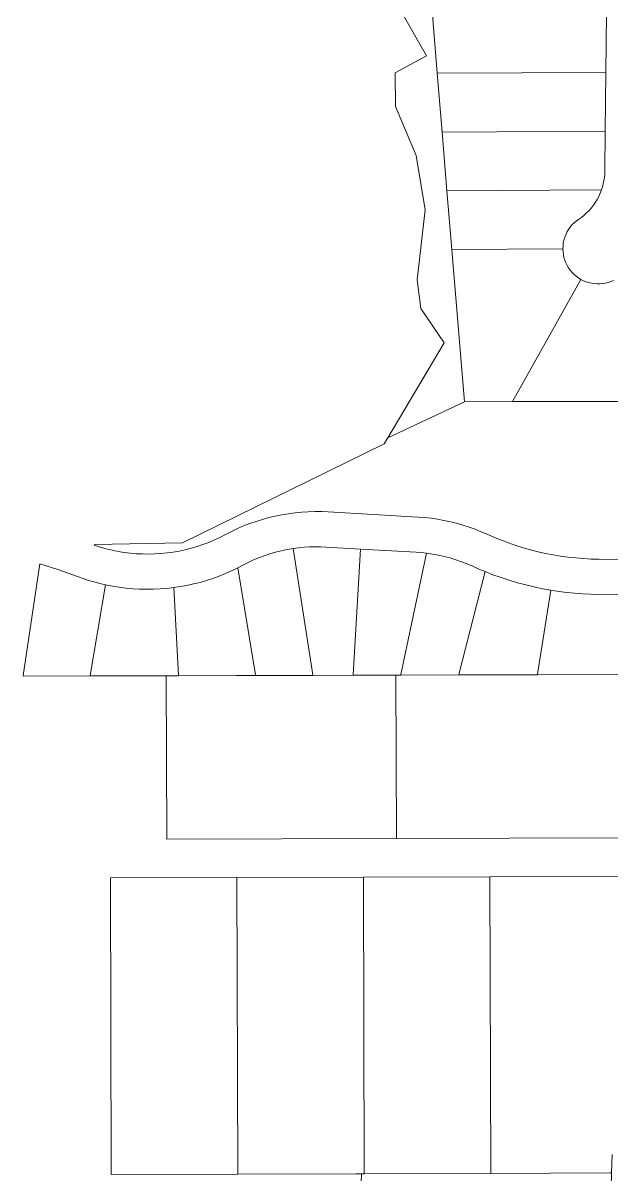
# Model space of a CAD drawing. Header units: feet. Extents: x 865220 to 2774701, y -2240498 to 961524.
# Drawn here: x 2758756 to 2759760, y 951181 to 953144 of the extents above; entities that cross this region are included whole.
import ezdxf

# ---------------------------------------------------------------- set-up
doc = ezdxf.new("R2010")
doc.units = ezdxf.units.FT
doc.header["$LTSCALE"] = 0.015
doc.header["$MEASUREMENT"] = 0
doc.layers.add('Parcels', color=7, linetype='Continuous', lineweight=0)

msp = doc.modelspace()

# ---------------------------------------------------------------- linework, layer by layer
at = {"layer": 'Parcels', "lineweight": 5, "ltscale": 100}
for p, q in [((2759397.7, 953168.7), (2759443.5, 953088.2)), ((2759453.6, 953158.3), (2759461.8, 953058.4)), ((2759749.3, 953059.6), (2759750.4, 953159.5)), ((2759443.5, 953088.2), (2759390, 953059.4)), ((2759390, 953059.4), (2759391, 953001.6)), ((2759749.3, 953059.6), (2759461.8, 953058.4)), ((2759461.8, 953058.4), (2759470.1, 952958.4)), ((2759470.1, 952958.4), (2759461.8, 953058.4)), ((2759748.2, 952959.6), (2759749.3, 953059.6)), ((2759749.3, 953059.6), (2759749.3, 953059.6)), ((2759391, 953001.6), (2759426, 952918.2)), ((2759748.2, 952959.6), (2759470.1, 952958.4)), ((2759470.1, 952958.4), (2759478.4, 952858.3)), ((2759478.4, 952858.3), (2759470.1, 952958.4)), ((2759747.5, 952891.8), (2759748.2, 952959.6)), ((2759748.2, 952959.6), (2759748.2, 952959.6)), ((2759426, 952918.2), (2759441.6, 952826)), ((2759747.2, 952886.3), (2759747.5, 952891.8)), ((2759743.4, 952864.8), (2759744.8, 952870.1)), ((2759744.8, 952870.1), (2759745.9, 952875.5)), ((2759745.9, 952875.5), (2759746.7, 952880.9)), ((2759746.7, 952880.9), (2759747.2, 952886.3)), ((2759741.7, 952859.6), (2759478.4, 952858.3)), ((2759478.4, 952858.3), (2759486.6, 952758.3)), ((2759737.2, 952848.8), (2759739.6, 952854.1)), ((2759739.6, 952854.1), (2759741.7, 952859.6)), ((2759741.7, 952859.6), (2759743.4, 952864.8)), ((2759741.7, 952859.6), (2759741.7, 952859.6)), ((2759724.5, 952829.2), (2759728.1, 952833.8)), ((2759728.1, 952833.8), (2759731.4, 952838.6)), ((2759731.4, 952838.6), (2759734.4, 952843.6)), ((2759734.4, 952843.6), (2759737.2, 952848.8)), ((2759441.6, 952826), (2759427.8, 952706.6)), ((2759698.8, 952806.7), (2759702.8, 952809.6)), ((2759702.8, 952809.6), (2759707.6, 952813)), ((2759707.6, 952813), (2759712.1, 952816.7)), ((2759712.1, 952816.7), (2759716.5, 952820.6)), ((2759716.5, 952820.6), (2759720.6, 952824.8)), ((2759720.6, 952824.8), (2759724.5, 952829.2)), ((2759683, 952787.8), (2759685.5, 952792.1)), ((2759685.5, 952792.1), (2759688.4, 952796.2)), ((2759688.4, 952796.2), (2759691.5, 952800)), ((2759691.5, 952800), (2759695, 952803.5)), ((2759695, 952803.5), (2759698.8, 952806.7)), ((2759676.7, 952769.1), (2759677.7, 952774)), ((2759677.7, 952774), (2759679.1, 952778.8)), ((2759679.1, 952778.8), (2759680.9, 952783.4)), ((2759680.9, 952783.4), (2759683, 952787.8)), ((2759676, 952759.3), (2759486.6, 952758.3)), ((2759508.1, 952498.7), (2759486.6, 952758.3)), ((2759676, 952759.3), (2759676.2, 952764.2)), ((2759676.2, 952754.4), (2759676, 952759.3)), ((2759676, 952759.3), (2759676, 952759.3)), ((2759676.2, 952764.2), (2759676.7, 952769.1)), ((2759676.8, 952749.6), (2759676.2, 952754.4)), ((2759677.8, 952744.8), (2759676.8, 952749.6)), ((2759679.2, 952740.2), (2759677.8, 952744.8)), ((2759681, 952735.6), (2759679.2, 952740.2)), ((2759683.1, 952731.2), (2759681, 952735.6)), ((2759685.6, 952727.1), (2759683.1, 952731.2)), ((2759688.4, 952723.1), (2759685.6, 952727.1)), ((2759691.5, 952719.4), (2759688.4, 952723.1)), ((2759695, 952715.9), (2759691.5, 952719.4)), ((2759698.6, 952712.7), (2759695, 952715.9)), ((2759702.6, 952709.8), (2759698.6, 952712.7)), ((2759427.8, 952706.6), (2759433.7, 952657.6)), ((2759706.7, 952707.3), (2759590.4, 952499)), ((2759590.4, 952499), (2759706.7, 952707.3)), ((2759706.7, 952707.3), (2759702.6, 952709.8)), ((2759711, 952705.1), (2759706.7, 952707.3)), ((2759715.4, 952703.3), (2759711, 952705.1)), ((2759720, 952701.8), (2759715.4, 952703.3)), ((2759724.6, 952700.8), (2759720, 952701.8)), ((2759729.4, 952700), (2759724.6, 952700.8)), ((2759734.2, 952699.7), (2759729.4, 952700)), ((2759739, 952699.7), (2759734.2, 952699.7)), ((2759743.7, 952700.2), (2759739, 952699.7)), ((2759748.4, 952701), (2759743.7, 952700.2)), ((2759753.1, 952702.2), (2759748.4, 952701)), ((2759757.6, 952703.7), (2759753.1, 952702.2)), ((2759762, 952705.6), (2759757.6, 952703.7)), ((2759433.7, 952657.6), (2759473.7, 952599)), ((2759473.7, 952599), (2759377.6, 952437.3)), ((2759377.6, 952437.3), (2759508.1, 952498.7)), ((2759590.4, 952499), (2759508.1, 952498.7)), ((2759590.4, 952499), (2759704.3, 952499.3)), ((2759590.4, 952499), (2759590.4, 952499)), ((2759792.9, 952499.5), (2759704.3, 952499.3)), ((2759377.3, 952436.7), (2759371.6, 952427.1)), ((2759377.6, 952437.3), (2759377.3, 952436.7)), ((2759371.6, 952427.1), (2759027.6, 952258.3)), ((2759164, 952298.4), (2759174.9, 952301.4)), ((2759174.9, 952301.4), (2759186, 952304)), ((2759186, 952304), (2759197.1, 952306.3)), ((2759197.1, 952306.3), (2759208.3, 952308.1)), ((2759208.3, 952308.1), (2759219.6, 952309.6)), ((2759219.6, 952309.6), (2759230.9, 952310.7)), ((2759230.9, 952310.7), (2759242.2, 952311.4)), ((2759242.2, 952311.4), (2759253.6, 952311.7)), ((2759253.6, 952311.7), (2759265, 952311.7)), ((2759265, 952311.7), (2759276.3, 952311.2)), ((2759276.3, 952311.2), (2759429.4, 952302.2)), ((2759429.4, 952302.2), (2759440.5, 952301.4)), ((2759440.5, 952301.4), (2759451.5, 952300.2)), ((2759451.5, 952300.2), (2759462.5, 952298.6)), ((2759111.1, 952277.7), (2759121.4, 952282.6)), ((2759121.4, 952282.6), (2759131.8, 952287.1)), ((2759131.8, 952287.1), (2759142.4, 952291.2)), ((2759142.4, 952291.2), (2759153.1, 952295)), ((2759153.1, 952295), (2759164, 952298.4)), ((2759462.5, 952298.6), (2759473.4, 952296.7)), ((2759473.4, 952296.7), (2759484.3, 952294.4)), ((2759484.3, 952294.4), (2759495, 952291.7)), ((2759495, 952291.7), (2759505.7, 952288.7)), ((2759505.7, 952288.7), (2759516.3, 952285.3)), ((2759516.3, 952285.3), (2759526.7, 952281.5)), ((2759526.7, 952281.5), (2759537, 952277.4)), ((2759072.5, 952259.2), (2759082.2, 952263.3)), ((2759082.2, 952263.3), (2759091.7, 952267.7)), ((2759091.7, 952267.7), (2759101, 952272.5)), ((2759101, 952272.5), (2759111.1, 952277.7)), ((2759537, 952277.4), (2759547.2, 952273)), ((2759547.2, 952273), (2759559.2, 952267.7)), ((2759559.2, 952267.7), (2759571.3, 952262.8)), ((2759571.3, 952262.8), (2759583.5, 952258.2)), ((2758877.7, 952255.4), (2758877.4, 952254.5)), ((2758877.4, 952254.5), (2758887.4, 952251.3)), ((2759027.6, 952258.3), (2758877.7, 952255.4)), ((2758887.4, 952251.3), (2758897.5, 952248.4)), ((2758897.5, 952248.4), (2758907.7, 952246)), ((2758907.7, 952246), (2758918, 952243.9)), ((2758918, 952243.9), (2758928.3, 952242.2)), ((2758928.3, 952242.2), (2758938.7, 952240.9)), ((2758938.7, 952240.9), (2758949.2, 952239.9)), ((2758991.1, 952240.2), (2759001.5, 952241.2)), ((2759001.5, 952241.2), (2759011.9, 952242.6)), ((2759011.9, 952242.6), (2759022.3, 952244.4)), ((2759022.3, 952244.4), (2759032.5, 952246.6)), ((2759032.5, 952246.6), (2759042.7, 952249.2)), ((2759042.7, 952249.2), (2759052.8, 952252.2)), ((2759052.8, 952252.2), (2759062.7, 952255.5)), ((2759062.7, 952255.5), (2759072.5, 952259.2)), ((2759186.3, 952242.3), (2759176.5, 952239.5)), ((2759196.2, 952244.8), (2759186.3, 952242.3)), ((2759206.3, 952246.9), (2759196.2, 952244.8)), ((2759216.3, 952248.7), (2759206.3, 952246.9)), ((2759225.7, 952249.9), (2759216.3, 952248.7)), ((2759249.8, 952033.5), (2759216.3, 952248.7)), ((2759235.1, 952250.9), (2759225.7, 952249.9)), ((2759244.5, 952251.5), (2759235.1, 952250.9)), ((2759253.9, 952251.7), (2759244.5, 952251.5)), ((2759263.4, 952251.7), (2759253.9, 952251.7)), ((2759272.8, 952251.3), (2759263.4, 952251.7)), ((2759331.1, 952247.9), (2759272.8, 952251.3)), ((2759318.6, 952033.7), (2759331.1, 952247.9)), ((2759425.9, 952242.3), (2759331.1, 952247.9)), ((2759331.1, 952247.9), (2759331.1, 952247.9)), ((2759400, 952033.9), (2759443.7, 952240.7)), ((2759434.8, 952241.7), (2759425.9, 952242.3)), ((2759443.7, 952240.7), (2759434.8, 952241.7)), ((2759453.8, 952239.2), (2759443.7, 952240.7)), ((2759443.7, 952240.7), (2759443.7, 952240.7)), ((2759583.5, 952258.2), (2759595.9, 952253.9)), ((2759595.9, 952253.9), (2759608.4, 952250)), ((2759608.4, 952250), (2759621, 952246.5)), ((2759621, 952246.5), (2759633.6, 952243.3)), ((2759633.6, 952243.3), (2759646.4, 952240.4)), ((2759646.4, 952240.4), (2759659.2, 952237.9)), ((2758784.9, 952222.6), (2758756.2, 952032.2)), ((2758801, 952217.6), (2758784.9, 952222.6)), ((2758949.2, 952239.9), (2758959.6, 952239.4)), ((2758959.6, 952239.4), (2758970.1, 952239.3)), ((2758970.1, 952239.3), (2758980.6, 952239.5)), ((2758980.6, 952239.5), (2758991.1, 952240.2)), ((2759138.5, 952224.3), (2759129.4, 952219.7)), ((2759147.8, 952228.7), (2759138.5, 952224.3)), ((2759157.2, 952232.6), (2759147.8, 952228.7)), ((2759166.8, 952236.2), (2759157.2, 952232.6)), ((2759176.5, 952239.5), (2759166.8, 952236.2)), ((2759463.9, 952237.4), (2759453.8, 952239.2)), ((2759473.9, 952235.2), (2759463.9, 952237.4)), ((2759483.8, 952232.6), (2759473.9, 952235.2)), ((2759493.6, 952229.6), (2759483.8, 952232.6)), ((2759503.3, 952226.2), (2759493.6, 952229.6)), ((2759512.9, 952222.5), (2759503.3, 952226.2)), ((2759522.3, 952218.4), (2759512.9, 952222.5)), ((2759659.2, 952237.9), (2759672.1, 952235.8)), ((2759672.1, 952235.8), (2759685.1, 952234)), ((2759685.1, 952234), (2759698.1, 952232.6)), ((2759698.1, 952232.6), (2759711.1, 952231.5)), ((2759711.1, 952231.5), (2759724.2, 952230.8)), ((2759724.2, 952230.8), (2759737.2, 952230.5)), ((2759737.2, 952230.5), (2759789.9, 952229.9)), ((2758817.1, 952212.4), (2758801, 952217.6)), ((2758833.1, 952206.8), (2758817.1, 952212.4)), ((2758848.9, 952201), (2758833.1, 952206.8)), ((2759090.4, 952201.8), (2759079.6, 952197.9)), ((2759101.1, 952206.1), (2759090.4, 952201.8)), ((2759111.5, 952210.8), (2759101.1, 952206.1)), ((2759121.9, 952215.7), (2759111.5, 952210.8)), ((2759129.4, 952219.7), (2759121.9, 952215.7)), ((2759152.2, 952033.3), (2759121.9, 952215.7)), ((2759498.8, 952034.2), (2759543.3, 952209.3)), ((2759532.8, 952213.8), (2759522.3, 952218.4)), ((2759543.3, 952209.3), (2759532.8, 952213.8)), ((2759556.9, 952204), (2759543.3, 952209.3)), ((2759543.3, 952209.3), (2759543.3, 952209.3)), ((2759570.7, 952199.1), (2759556.9, 952204)), ((2758858.3, 952197.6), (2758848.9, 952201)), ((2758867.8, 952194.5), (2758858.3, 952197.6)), ((2758877.4, 952191.7), (2758867.8, 952194.5)), ((2758896.8, 952186.9), (2758870.5, 952032.5)), ((2758870.5, 952032.5), (2758896.8, 952186.9)), ((2758887.1, 952189.2), (2758877.4, 952191.7)), ((2758896.8, 952186.9), (2758887.1, 952189.2)), ((2758908.3, 952184.7), (2758896.8, 952186.9)), ((2758896.8, 952186.9), (2758896.8, 952186.9)), ((2758919.8, 952182.8), (2758908.3, 952184.7)), ((2758931.3, 952181.3), (2758919.8, 952182.8)), ((2759012.8, 952182.1), (2759001.2, 952180.8)), ((2759024.1, 952183.8), (2759012.8, 952182.1)), ((2759021, 952032.9), (2759012.8, 952182.1)), ((2759012.8, 952182.1), (2759012.8, 952182.1)), ((2759035.4, 952185.9), (2759024.1, 952183.8)), ((2759046.6, 952188.3), (2759035.4, 952185.9)), ((2759057.7, 952191.1), (2759046.6, 952188.3)), ((2759068.7, 952194.3), (2759057.7, 952191.1)), ((2759079.6, 952197.9), (2759068.7, 952194.3)), ((2759584.6, 952194.6), (2759570.7, 952199.1)), ((2759598.6, 952190.4), (2759584.6, 952194.6)), ((2759612.7, 952186.6), (2759598.6, 952190.4)), ((2759627, 952183.2), (2759612.7, 952186.6)), ((2759641.3, 952180.2), (2759627, 952183.2)), ((2758943, 952180.2), (2758931.3, 952181.3)), ((2758954.6, 952179.5), (2758943, 952180.2)), ((2758966.3, 952179.3), (2758954.6, 952179.5)), ((2758977.9, 952179.4), (2758966.3, 952179.3)), ((2758989.6, 952179.9), (2758977.9, 952179.4)), ((2759001.2, 952180.8), (2758989.6, 952179.9)), ((2759655.6, 952177.7), (2759632.9, 952034.6)), ((2759632.9, 952034.6), (2759655.6, 952177.7)), ((2759655.6, 952177.7), (2759641.3, 952180.2)), ((2759669, 952175.6), (2759655.6, 952177.7)), ((2759655.6, 952177.7), (2759655.6, 952177.7)), ((2759682.5, 952173.9), (2759669, 952175.6)), ((2759696, 952172.5), (2759682.5, 952173.9)), ((2759709.5, 952171.5), (2759696, 952172.5)), ((2759723, 952170.8), (2759709.5, 952171.5)), ((2759736.6, 952170.5), (2759723, 952170.8)), ((2759789.4, 952169.9), (2759736.6, 952170.5)), ((2758756.2, 952032.2), (2758756.1, 952031.3)), ((2758756.1, 952031.3), (2758756.2, 952031.3)), ((2758756.2, 952031.3), (2758870.3, 952031.6)), ((2758870.3, 952031.6), (2758870.5, 952032.5)), ((2758870.3, 952031.6), (2758870.5, 952031.6)), ((2758870.5, 952031.6), (2759000.2, 952032)), ((2759000.2, 952032), (2759000.9, 951753.7)), ((2759000.2, 952032), (2759021, 952032)), ((2759021, 952032), (2759021, 952032.9)), ((2759021, 952032.9), (2759021, 952032)), ((2759120, 952032.3), (2759021, 952032)), ((2759021, 952032), (2759021, 952032)), ((2759021, 952032), (2759021, 952032)), ((2759152.2, 952032.4), (2759120, 952032.3)), ((2759152.3, 952032.4), (2759152.2, 952033.3)), ((2759152.2, 952033.3), (2759152.2, 952033.3)), ((2759152.3, 952032.4), (2759152.2, 952032.4)), ((2759249.8, 952032.6), (2759152.3, 952032.4)), ((2759249.8, 952033.5), (2759249.8, 952033.5)), ((2759249.8, 952033.5), (2759249.9, 952032.6)), ((2759249.9, 952032.6), (2759249.8, 952032.6)), ((2759249.9, 952032.6), (2759318.6, 952032.8)), ((2759318.6, 952033.7), (2759318.6, 952032.8)), ((2759391.5, 952033), (2759318.6, 952032.8)), ((2759318.6, 952032.8), (2759318.6, 952032.8)), ((2759399.8, 952033.1), (2759391.5, 952033)), ((2759392.3, 951754.8), (2759391.5, 952033)), ((2759399.8, 952033.1), (2759400, 952033.9)), ((2759399.8, 952033.1), (2759399.8, 952033.1)), ((2759399.8, 952033.1), (2759400, 952033.1)), ((2759498.6, 952033.3), (2759400, 952033.1)), ((2759498.8, 952034.2), (2759498.6, 952033.3)), ((2759498.6, 952033.3), (2759498.9, 952033.3)), ((2759632.8, 952033.7), (2759498.9, 952033.3)), ((2759632.9, 952034.6), (2759632.8, 952033.7)), ((2759632.8, 952033.7), (2759632.9, 952034.6)), ((2759633, 952033.7), (2759632.8, 952033.7)), ((2759633, 952033.7), (2759787.7, 952034.1)), ((2759000.9, 951753.7), (2759392.3, 951754.8)), ((2759392.3, 951754.8), (2759777.9, 951755.8)), ((2759120.5, 951688.1), (2758905, 951687.5)), ((2758905, 951687.5), (2758906.4, 951182.4)), ((2759336.1, 951688.6), (2759120.5, 951688.1)), ((2759121.9, 951182.9), (2759120.5, 951688.1)), ((2759120.5, 951688.1), (2759120.5, 951688.1)), ((2759551.6, 951689.2), (2759336.1, 951688.6)), ((2759336.1, 951688.6), (2759337.5, 951183.5)), ((2759336.1, 951688.6), (2759336.1, 951688.6)), ((2759337.5, 951183.5), (2759336.1, 951688.6)), ((2759775.5, 951689.8), (2759551.6, 951689.2)), ((2759553, 951184.1), (2759551.6, 951689.2)), ((2759759.1, 951184.7), (2759760.2, 951216)), ((2758906.4, 951182.4), (2759121.9, 951182.9)), ((2759121.9, 951182.9), (2759323.1, 951183.5)), ((2759323.1, 951183.5), (2759333, 951183.5)), ((2759333, 951183.5), (2759327.4, 951036)), ((2759337.5, 951183.5), (2759333, 951183.5)), ((2759333, 951183.5), (2759333, 951183.5)), ((2759553, 951184.1), (2759337.5, 951183.5)), ((2759553, 951184.1), (2759756.8, 951184.7)), ((2759759.1, 951183.8), (2759754.1, 951037.9)), ((2759756.8, 951184.7), (2759759.1, 951184.7)), ((2759759.1, 951184.7), (2759756.8, 951184.7)), ((2759759.1, 951184.7), (2759759.1, 951183.8)), ((2759759.1, 951184.7), (2759759.1, 951184.7))]:
    msp.add_line(p, q, dxfattribs=at)

doc.saveas('drawing.dxf')
